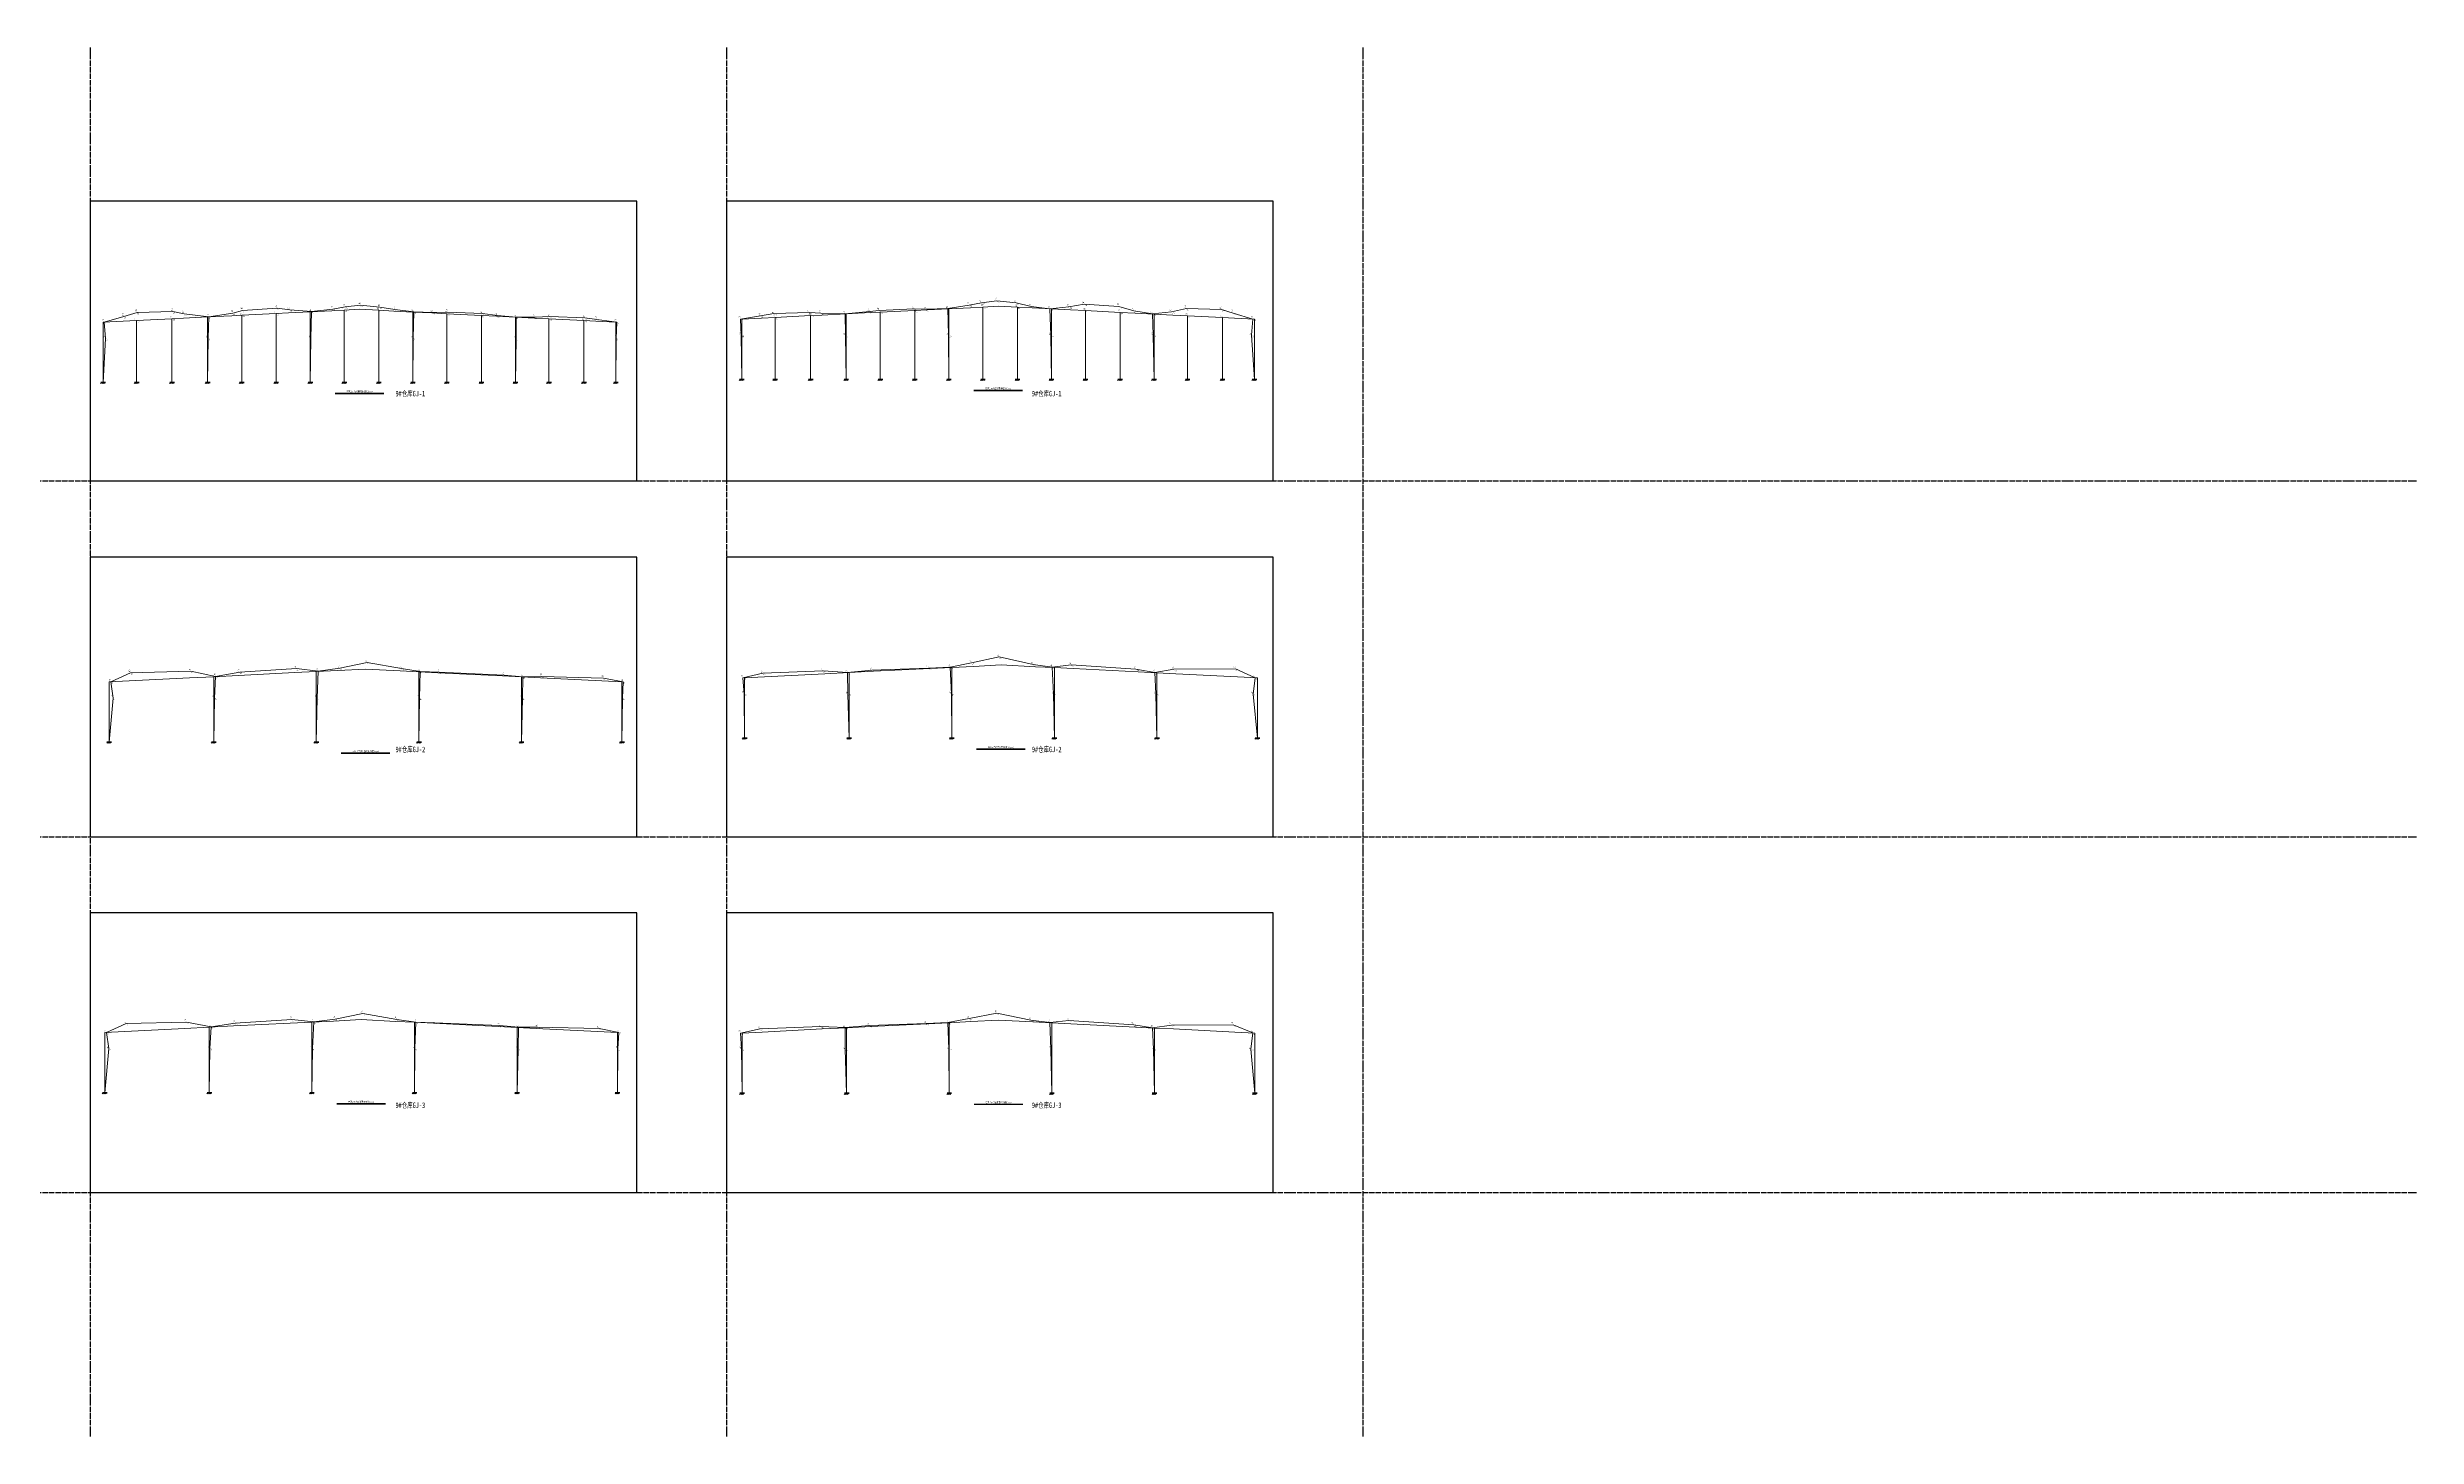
# Model space of a CAD drawing. Extents: x 447413 to 2975780, y -1432727 to 1301644.
# Drawn here: x 1486517 to 1925199, y 209091 to 466295 of the extents above; entities that cross this region are included whole.
import ezdxf
from ezdxf.enums import TextEntityAlignment as Align

# ---------------------------------------------------------------- set-up
doc = ezdxf.new("R2010")
doc.units = 0
doc.header["$LTSCALE"] = 1000
doc.header["$MEASUREMENT"] = 0
doc.linetypes.add('DOTE', pattern=[2.42, 2, -0.2, 0.02, -0.2])
for name, color, linetype, lineweight in [('1', 7, 'Continuous', 18), ('101', 7, 'Continuous', 18), ('2', 2, 'Continuous', 18)]:
    doc.layers.add(name, color=color, linetype=linetype, lineweight=lineweight)
doc.layers.add('DOTE', color=1, linetype='Continuous')
doc.layers.add('图纸编号', color=6, linetype='Continuous')
doc.styles.add('PkpmHz', font='Pkpmeng', dxfattribs={"width": 0.6, "bigfont": 'hztxt'})
doc.styles.add('宋体', font='', dxfattribs={"height": 35})
doc.styles.get('宋体').set_extended_font_data('SimSun')

# ---------------------------------------------------------------- blocks, each defined once
blk = doc.blocks.new('STSPK_2019-10-23-15_15_29')
at = {"layer": '1', "color": 3, "ltscale": 100}
for p, q in [((2446, 1287), (3496, 1358)), ((3496, 1358), (3899, 1314)), ((3899, 1314), (4298, 1365)), ((4298, 1365), (4807, 1469)), ((4807, 1469), (5441, 1359)), ((5441, 1359), (5790, 1307)), ((63, 1117), (425, 1281)), ((105, 816), (63, 1117)), ((425, 1281), (1543, 1309)), ((1543, 1309), (1999, 1219)), ((1978, 818), (1999, 1219)), ((1999, 1219), (2446, 1287)), ((3880, 818), (3899, 1314)), ((5774, 816), (5790, 1307)), ((5790, 1307), (6140, 1294)), ((6140, 1294), (7342, 1243)), ((7342, 1243), (7691, 1211)), ((7685, 816), (7691, 1211)), ((7691, 1211), (8042, 1216)), ((8042, 1216), (9183, 1187)), ((9183, 1187), (9550, 1116)), ((9532, 815), (9550, 1116)), ((30, 0), (105, 816)), ((1966, 0), (1978, 818)), ((3866, 0), (3880, 818)), ((5766, 0), (5774, 816)), ((7666, 0), (7685, 816)), ((9524, 0), (9532, 815))]:
    blk.add_line(p, q, dxfattribs=at)
at = {"layer": '1', "ltscale": 100}
for p, q in [((3866, 1308), (4266, 1328)), ((4266, 1328), (4778, 1354)), ((4778, 1354), (5416, 1322)), ((5416, 1322), (5766, 1304)), ((30, 1115), (400, 1135)), ((30, 815), (30, 1115)), ((400, 1135), (1516, 1191)), ((1516, 1191), (1966, 1213)), ((1966, 1213), (2416, 1236)), ((1966, 815), (1966, 1213)), ((2416, 1236), (3466, 1288)), ((3466, 1288), (3866, 1308)), ((3866, 815), (3866, 1308)), ((5766, 815), (5766, 1304)), ((5766, 1304), (6116, 1287)), ((6116, 1287), (7316, 1227)), ((7316, 1227), (7666, 1209)), ((7666, 815), (7666, 1209)), ((7666, 1209), (8016, 1192)), ((8016, 1192), (9154, 1135)), ((9154, 1135), (9524, 1115)), ((9524, 815), (9524, 1115)), ((30, 0), (30, 815)), ((1966, 0), (1966, 815)), ((3866, 0), (3866, 815)), ((5766, 0), (5766, 815)), ((7666, 0), (7666, 815)), ((9524, 0), (9524, 815)), ((5, 0), (-15, -20)), ((25, 0), (5, -20)), ((45, 0), (25, -20)), ((65, 0), (45, -20)), ((1941, 0), (1921, -20)), ((1961, 0), (1941, -20)), ((1981, 0), (1961, -20)), ((2001, 0), (1981, -20)), ((3841, 0), (3821, -20)), ((3861, 0), (3841, -20)), ((3881, 0), (3861, -20)), ((3901, 0), (3881, -20)), ((5741, 0), (5721, -20)), ((5761, 0), (5741, -20)), ((5781, 0), (5761, -20)), ((5801, 0), (5781, -20)), ((7641, 0), (7621, -20)), ((7661, 0), (7641, -20)), ((7681, 0), (7661, -20)), ((7701, 0), (7681, -20)), ((9499, 0), (9479, -20)), ((9519, 0), (9499, -20)), ((9539, 0), (9519, -20)), ((9559, 0), (9539, -20)), ((4327, -210), (5227, -210))]:
    blk.add_line(p, q, dxfattribs=at)
at = {"layer": '1', "lineweight": 35, "ltscale": 100}
for p, q in [((-10, 0), (75, 0)), ((1926, 0), (2011, 0)), ((3826, 0), (3911, 0)), ((5726, 0), (5811, 0)), ((7626, 0), (7711, 0)), ((9484, 0), (9569, 0))]:
    blk.add_line(p, q, dxfattribs=at)
at = {"layer": '101', "ltscale": 100}
blk.add_line((4327, -200), (5227, -200), dxfattribs=at)
at = {"layer": '101', "style": 'PkpmHz', "width": 0.85}
blk.add_text('左风２节点位移图(标准值)(mm)', height=30, dxfattribs=at).set_placement((4777, -170), align=Align.MIDDLE_CENTER)
at = {"layer": '2', "style": 'PkpmHz', "width": 0.57}
for s, p in [('-9.7', (421, 1285)), ('-7.8', (1538, 1313)), ('-3.4', (2442, 1291)), ('-4.7', (3492, 1363)), ('-0.4', (3895, 1318)), ('-2.4', (4294, 1369)), ('-7.6', (4802, 1473)), ('-2.5', (5437, 1363)), ('-0.2', (5786, 1311)), ('-0.5', (6136, 1298)), ('-0.1', (59, 1121)), ('-0.4', (1994, 1223)), ('-1.1', (7337, 1247)), ('-0.1', (7687, 1216)), ('-1.6', (8038, 1220)), ('-3.5', (9178, 1191)), (' 0.0', (9546, 1120)), ('-0.1', (100, 820)), ('-0.2', (1974, 822)), ('-0.2', (3876, 822)), ('-0.1', (5770, 820)), ('-0.1', (7681, 820)), (' 0.0', (9528, 820))]:
    blk.add_text(s, height=30, rotation=90, dxfattribs=at).set_placement(p)
for s, p in [('2.0', (3500, 1354)), ('2.1', (4302, 1360)), ('1.9', (4811, 1464)), ('1.7', (5446, 1355)), ('2.2', (67, 1112)), ('1.7', (429, 1277)), ('1.8', (1547, 1304)), ('2.2', (2003, 1215)), ('2.0', (2451, 1283)), ('2.2', (3904, 1310)), ('1.6', (5794, 1303)), ('1.6', (6144, 1290)), ('1.7', (7346, 1238)), ('1.7', (7695, 1207)), ('1.8', (8047, 1212)), ('1.9', (9187, 1182)), ('1.7', (9554, 1111)), ('5.0', (109, 812)), ('0.8', (1982, 814)), ('1.0', (3884, 813)), ('0.6', (5779, 812)), ('1.3', (7689, 812)), ('0.5', (9536, 811))]:
    blk.add_text(s, height=30, dxfattribs=at).set_placement(p, align=Align.TOP_LEFT)
blk = doc.blocks.new('STSPK_2019-10-23-15_15_37')
at = {"layer": '1', "color": 3, "ltscale": 100}
for p, q in [((3840, 1311), (4237, 1383)), ((4237, 1383), (4746, 1485)), ((4746, 1485), (5379, 1352)), ((5379, 1352), (5728, 1310)), ((5728, 1310), (6081, 1349)), ((6081, 1349), (7281, 1265)), ((1, 1116), (368, 1193)), ((21, 815), (1, 1116)), ((368, 1193), (1486, 1235)), ((1486, 1235), (1938, 1216)), ((1938, 1216), (2388, 1253)), ((1942, 816), (1938, 1216)), ((2388, 1253), (3439, 1291)), ((3439, 1291), (3840, 1311)), ((3859, 816), (3840, 1311)), ((5749, 818), (5728, 1310)), ((7281, 1265), (7629, 1215)), ((7629, 1215), (7982, 1262)), ((7647, 818), (7629, 1215)), ((7982, 1262), (9124, 1268)), ((9124, 1268), (9487, 1117)), ((9449, 816), (9487, 1117)), ((30, 0), (21, 815)), ((1966, 0), (1942, 816)), ((3866, 0), (3859, 816)), ((5766, 0), (5749, 818)), ((7666, 0), (7647, 818)), ((9524, 0), (9449, 816))]:
    blk.add_line(p, q, dxfattribs=at)
at = {"layer": '1', "ltscale": 100}
for p, q in [((3866, 1308), (4266, 1328)), ((4266, 1328), (4778, 1354)), ((4778, 1354), (5416, 1322)), ((5416, 1322), (5766, 1304)), ((30, 1115), (400, 1135)), ((30, 815), (30, 1115)), ((400, 1135), (1516, 1191)), ((1516, 1191), (1966, 1213)), ((1966, 1213), (2416, 1236)), ((1966, 815), (1966, 1213)), ((2416, 1236), (3466, 1288)), ((3466, 1288), (3866, 1308)), ((3866, 815), (3866, 1308)), ((5766, 815), (5766, 1304)), ((5766, 1304), (6116, 1287)), ((6116, 1287), (7316, 1227)), ((7316, 1227), (7666, 1209)), ((7666, 815), (7666, 1209)), ((7666, 1209), (8016, 1192)), ((8016, 1192), (9154, 1135)), ((9154, 1135), (9524, 1115)), ((9524, 815), (9524, 1115)), ((30, 0), (30, 815)), ((1966, 0), (1966, 815)), ((3866, 0), (3866, 815)), ((5766, 0), (5766, 815)), ((7666, 0), (7666, 815)), ((9524, 0), (9524, 815)), ((5, 0), (-15, -20)), ((25, 0), (5, -20)), ((45, 0), (25, -20)), ((65, 0), (45, -20)), ((1941, 0), (1921, -20)), ((1961, 0), (1941, -20)), ((1981, 0), (1961, -20)), ((2001, 0), (1981, -20)), ((3841, 0), (3821, -20)), ((3861, 0), (3841, -20)), ((3881, 0), (3861, -20)), ((3901, 0), (3881, -20)), ((5741, 0), (5721, -20)), ((5761, 0), (5741, -20)), ((5781, 0), (5761, -20)), ((5801, 0), (5781, -20)), ((7641, 0), (7621, -20)), ((7661, 0), (7641, -20)), ((7681, 0), (7661, -20)), ((7701, 0), (7681, -20)), ((9499, 0), (9479, -20)), ((9519, 0), (9499, -20)), ((9539, 0), (9519, -20)), ((9559, 0), (9539, -20)), ((4327, -210), (5227, -210))]:
    blk.add_line(p, q, dxfattribs=at)
at = {"layer": '1', "lineweight": 35, "ltscale": 100}
for p, q in [((-10, 0), (75, 0)), ((1926, 0), (2011, 0)), ((3826, 0), (3911, 0)), ((5726, 0), (5811, 0)), ((7626, 0), (7711, 0)), ((9484, 0), (9569, 0))]:
    blk.add_line(p, q, dxfattribs=at)
at = {"layer": '101', "ltscale": 100}
blk.add_line((4327, -200), (5227, -200), dxfattribs=at)
at = {"layer": '101', "style": 'PkpmHz', "width": 0.85}
blk.add_text('右风２节点位移图(标准值)(mm)', height=30, dxfattribs=at).set_placement((4777, -170), align=Align.MIDDLE_CENTER)
at = {"layer": '2', "style": 'PkpmHz', "width": 0.57}
for s, p in [('-0.2', (3435, 1295)), ('-0.2', (3835, 1315)), ('-3.6', (4233, 1387)), ('-8.8', (4741, 1490)), ('-2.0', (5375, 1356)), ('-0.4', (5724, 1314)), ('-4.1', (6077, 1353)), (' 0.0', (-3, 1120)), ('-3.8', (364, 1197)), ('-3.0', (1482, 1240)), ('-0.1', (1934, 1220)), ('-1.1', (2383, 1257)), ('-2.5', (7276, 1269)), ('-0.4', (7625, 1219)), ('-4.7', (7978, 1266)), ('-8.9', (9119, 1272)), ('-0.1', (9482, 1121)), (' 0.0', (17, 820)), ('-0.1', (1938, 820)), ('-0.1', (3855, 820)), ('-0.2', (5745, 822)), ('-0.2', (7642, 822)), ('-0.1', (9445, 820))]:
    blk.add_text(s, height=30, rotation=90, dxfattribs=at).set_placement(p)
for s, p in [('-1.9', (4241, 1378)), ('-2.1', (4750, 1481)), ('-2.4', (5383, 1348)), ('-2.3', (6085, 1344)), ('-1.9', (5, 1111)), ('-2.1', (373, 1188)), ('-2.0', (1490, 1231)), ('-1.8', (1942, 1211)), ('-1.9', (2392, 1248)), ('-1.8', (3443, 1287)), ('-1.8', (3844, 1307)), ('-2.5', (5732, 1306)), ('-2.4', (7285, 1261)), ('-2.5', (7633, 1210)), ('-2.2', (7987, 1257)), ('-2.0', (9128, 1264)), ('-2.5', (9491, 1112)), ('-0.6', (26, 811)), ('-1.6', (1947, 812)), ('-0.4', (3863, 812)), ('-1.1', (5753, 814)), ('-1.3', (7651, 814)), ('-5.0', (9454, 812))]:
    blk.add_text(s, height=30, dxfattribs=at).set_placement(p, align=Align.TOP_LEFT)
blk = doc.blocks.new('STSPK_2019-10-23-15_20_43')
at = {"layer": '1', "color": 3, "ltscale": 100}
for p, q in [((426, 1285), (1543, 1318)), ((1543, 1318), (1999, 1219)), ((2447, 1297), (3497, 1366)), ((3497, 1366), (3900, 1314)), ((3900, 1314), (4299, 1369)), ((4299, 1369), (4807, 1474)), ((4807, 1474), (5442, 1363)), ((5442, 1363), (5790, 1307)), ((64, 1117), (426, 1285)), ((104, 816), (64, 1117)), ((1979, 818), (1999, 1219)), ((1999, 1219), (2447, 1297)), ((3880, 818), (3900, 1314)), ((5774, 816), (5790, 1307)), ((5790, 1307), (6141, 1296)), ((6141, 1296), (7342, 1244)), ((7342, 1244), (7691, 1211)), ((7686, 816), (7691, 1211)), ((7691, 1211), (8043, 1219)), ((8043, 1219), (9183, 1188)), ((9183, 1188), (9550, 1116)), ((9532, 815), (9550, 1116)), ((30, 0), (104, 816)), ((1966, 0), (1979, 818)), ((3866, 0), (3880, 818)), ((5766, 0), (5774, 816)), ((7666, 0), (7686, 816)), ((9524, 0), (9532, 815))]:
    blk.add_line(p, q, dxfattribs=at)
at = {"layer": '1', "ltscale": 100}
for p, q in [((3866, 1308), (4266, 1328)), ((4266, 1328), (4778, 1354)), ((4778, 1354), (5416, 1322)), ((5416, 1322), (5766, 1304)), ((30, 1115), (400, 1135)), ((30, 815), (30, 1115)), ((400, 1135), (1516, 1191)), ((1516, 1191), (1966, 1213)), ((1966, 1213), (2416, 1236)), ((1966, 815), (1966, 1213)), ((2416, 1236), (3466, 1288)), ((3466, 1288), (3866, 1308)), ((3866, 815), (3866, 1308)), ((5766, 815), (5766, 1304)), ((5766, 1304), (6116, 1287)), ((6116, 1287), (7316, 1227)), ((7316, 1227), (7666, 1209)), ((7666, 815), (7666, 1209)), ((7666, 1209), (8016, 1192)), ((8016, 1192), (9154, 1135)), ((9154, 1135), (9524, 1115)), ((9524, 815), (9524, 1115)), ((30, 0), (30, 815)), ((1966, 0), (1966, 815)), ((3866, 0), (3866, 815)), ((5766, 0), (5766, 815)), ((7666, 0), (7666, 815)), ((9524, 0), (9524, 815)), ((5, 0), (-15, -20)), ((25, 0), (5, -20)), ((45, 0), (25, -20)), ((65, 0), (45, -20)), ((1941, 0), (1921, -20)), ((1961, 0), (1941, -20)), ((1981, 0), (1961, -20)), ((2001, 0), (1981, -20)), ((3841, 0), (3821, -20)), ((3861, 0), (3841, -20)), ((3881, 0), (3861, -20)), ((3901, 0), (3881, -20)), ((5741, 0), (5721, -20)), ((5761, 0), (5741, -20)), ((5781, 0), (5761, -20)), ((5801, 0), (5781, -20)), ((7641, 0), (7621, -20)), ((7661, 0), (7641, -20)), ((7681, 0), (7661, -20)), ((7701, 0), (7681, -20)), ((9499, 0), (9479, -20)), ((9519, 0), (9499, -20)), ((9539, 0), (9519, -20)), ((9559, 0), (9539, -20)), ((4327, -210), (5227, -210))]:
    blk.add_line(p, q, dxfattribs=at)
at = {"layer": '1', "lineweight": 35, "ltscale": 100}
for p, q in [((-10, 0), (75, 0)), ((1926, 0), (2011, 0)), ((3826, 0), (3911, 0)), ((5726, 0), (5811, 0)), ((7626, 0), (7711, 0)), ((9484, 0), (9569, 0))]:
    blk.add_line(p, q, dxfattribs=at)
at = {"layer": '101', "ltscale": 100}
blk.add_line((4327, -200), (5227, -200), dxfattribs=at)
at = {"layer": '101', "style": 'PkpmHz', "width": 0.85}
blk.add_text('左风２节点位移图(标准值)(mm)', height=30, dxfattribs=at).set_placement((4777, -170), align=Align.MIDDLE_CENTER)
at = {"layer": '2', "style": 'PkpmHz', "width": 0.57}
for s, p in [('-10.7', (421, 1289)), ('-9.1', (1539, 1322)), ('-4.4', (2442, 1301)), ('-5.6', (3492, 1370)), ('-0.4', (3896, 1318)), ('-2.9', (4294, 1373)), ('-8.6', (4803, 1478)), ('-2.9', (5437, 1367)), ('-0.2', (5786, 1311)), ('-0.7', (6136, 1300)), ('-0.1', (59, 1121)), ('-0.4', (1995, 1223)), ('-1.2', (7338, 1248)), ('-0.1', (7687, 1216)), ('-2.0', (8038, 1223)), ('-3.8', (9178, 1192)), (' 0.0', (9546, 1120)), ('-0.1', (100, 820)), ('-0.2', (1974, 822)), ('-0.2', (3876, 822)), ('-0.1', (5770, 820)), ('-0.1', (7681, 820)), (' 0.0', (9528, 820))]:
    blk.add_text(s, height=30, rotation=90, dxfattribs=at).set_placement(p)
for s, p in [('2.2', (3501, 1362)), ('2.3', (4303, 1365)), ('2.1', (4811, 1470)), ('1.8', (5446, 1358)), ('2.4', (68, 1112)), ('1.8', (430, 1281)), ('2.0', (1547, 1313)), ('2.4', (2004, 1214)), ('2.2', (2451, 1293)), ('2.5', (3904, 1309)), ('1.7', (5794, 1303)), ('1.8', (6145, 1292)), ('1.9', (7346, 1240)), ('1.8', (7695, 1207)), ('1.9', (8047, 1215)), ('2.1', (9187, 1184)), ('1.9', (9554, 1111)), ('5.3', (109, 812)), ('0.9', (1983, 814)), ('1.0', (3884, 813)), ('0.6', (5778, 812)), ('1.4', (7690, 812)), ('0.6', (9536, 811))]:
    blk.add_text(s, height=30, dxfattribs=at).set_placement(p, align=Align.TOP_LEFT)
blk = doc.blocks.new('STSPK_2019-10-23-15_20_51')
at = {"layer": '1', "color": 3, "ltscale": 100}
for p, q in [((3837, 1311), (4234, 1391)), ((4234, 1391), (4742, 1502)), ((4742, 1502), (5375, 1360)), ((5375, 1360), (5724, 1310)), ((5724, 1310), (6077, 1359)), ((6077, 1359), (7277, 1275)), ((-2, 1116), (365, 1199)), ((20, 815), (-2, 1116)), ((365, 1199), (1483, 1244)), ((1483, 1244), (1935, 1216)), ((1935, 1216), (2385, 1256)), ((1940, 816), (1935, 1216)), ((2385, 1256), (3436, 1294)), ((3436, 1294), (3837, 1311)), ((3859, 816), (3837, 1311)), ((5747, 818), (5724, 1310)), ((7277, 1275), (7625, 1215)), ((7625, 1215), (7979, 1273)), ((7644, 818), (7625, 1215)), ((7979, 1273), (9120, 1281)), ((9120, 1281), (9482, 1117)), ((9444, 816), (9482, 1117)), ((30, 0), (20, 815)), ((1966, 0), (1940, 816)), ((3866, 0), (3859, 816)), ((5766, 0), (5747, 818)), ((7666, 0), (7644, 818)), ((9524, 0), (9444, 816))]:
    blk.add_line(p, q, dxfattribs=at)
at = {"layer": '1', "ltscale": 100}
for p, q in [((3866, 1308), (4266, 1328)), ((4266, 1328), (4778, 1354)), ((4778, 1354), (5416, 1322)), ((5416, 1322), (5766, 1304)), ((30, 1115), (400, 1135)), ((30, 815), (30, 1115)), ((400, 1135), (1516, 1191)), ((1516, 1191), (1966, 1213)), ((1966, 1213), (2416, 1236)), ((1966, 815), (1966, 1213)), ((2416, 1236), (3466, 1288)), ((3466, 1288), (3866, 1308)), ((3866, 815), (3866, 1308)), ((5766, 815), (5766, 1304)), ((5766, 1304), (6116, 1287)), ((6116, 1287), (7316, 1227)), ((7316, 1227), (7666, 1209)), ((7666, 815), (7666, 1209)), ((7666, 1209), (8016, 1192)), ((8016, 1192), (9154, 1135)), ((9154, 1135), (9524, 1115)), ((9524, 815), (9524, 1115)), ((30, 0), (30, 815)), ((1966, 0), (1966, 815)), ((3866, 0), (3866, 815)), ((5766, 0), (5766, 815)), ((7666, 0), (7666, 815)), ((9524, 0), (9524, 815)), ((5, 0), (-15, -20)), ((25, 0), (5, -20)), ((45, 0), (25, -20)), ((65, 0), (45, -20)), ((1941, 0), (1921, -20)), ((1961, 0), (1941, -20)), ((1981, 0), (1961, -20)), ((2001, 0), (1981, -20)), ((3841, 0), (3821, -20)), ((3861, 0), (3841, -20)), ((3881, 0), (3861, -20)), ((3901, 0), (3881, -20)), ((5741, 0), (5721, -20)), ((5761, 0), (5741, -20)), ((5781, 0), (5761, -20)), ((5801, 0), (5781, -20)), ((7641, 0), (7621, -20)), ((7661, 0), (7641, -20)), ((7681, 0), (7661, -20)), ((7701, 0), (7681, -20)), ((9499, 0), (9479, -20)), ((9519, 0), (9499, -20)), ((9539, 0), (9519, -20)), ((9559, 0), (9539, -20)), ((4327, -210), (5227, -210))]:
    blk.add_line(p, q, dxfattribs=at)
at = {"layer": '1', "lineweight": 35, "ltscale": 100}
for p, q in [((-10, 0), (75, 0)), ((1926, 0), (2011, 0)), ((3826, 0), (3911, 0)), ((5726, 0), (5811, 0)), ((7626, 0), (7711, 0)), ((9484, 0), (9569, 0))]:
    blk.add_line(p, q, dxfattribs=at)
at = {"layer": '101', "ltscale": 100}
blk.add_line((4327, -200), (5227, -200), dxfattribs=at)
at = {"layer": '101', "style": 'PkpmHz', "width": 0.85}
blk.add_text('右风２节点位移图(标准值)(mm)', height=30, dxfattribs=at).set_placement((4777, -170), align=Align.MIDDLE_CENTER)
at = {"layer": '2', "style": 'PkpmHz', "width": 0.57}
for s, p in [('-0.4', (3432, 1298)), ('-0.2', (3832, 1315)), ('-4.2', (4229, 1395)), ('-9.8', (4738, 1506)), ('-2.5', (5371, 1364)), ('-0.4', (5719, 1314)), ('-4.8', (6073, 1363)), ('-3.2', (7272, 1279)), ('-5.4', (7974, 1277)), ('-9.7', (9116, 1285)), ('-0.1', (-6, 1120)), ('-4.3', (361, 1203)), ('-3.5', (1478, 1248)), ('-0.1', (1931, 1220)), ('-1.4', (2380, 1260)), ('-0.4', (7620, 1219)), ('-0.1', (9478, 1121)), (' 0.0', (16, 820)), ('-0.1', (1935, 820)), ('-0.1', (3854, 820)), ('-0.2', (5743, 822)), ('-0.2', (7639, 822)), ('-0.1', (9440, 820))]:
    blk.add_text(s, height=30, rotation=90, dxfattribs=at).set_placement(p)
for s, p in [('-2.1', (4238, 1387)), ('-2.4', (4746, 1497)), ('-2.7', (5379, 1355)), ('-2.6', (6081, 1355)), ('-2.1', (2, 1111)), ('-2.3', (369, 1195)), ('-2.2', (1487, 1239)), ('-2.0', (1939, 1211)), ('-2.1', (2389, 1252)), ('-2.0', (3440, 1290)), ('-2.0', (3841, 1307)), ('-2.8', (5728, 1306)), ('-2.6', (7281, 1271)), ('-2.8', (7629, 1211)), ('-2.5', (7983, 1268)), ('-2.3', (9124, 1276)), ('-2.8', (9486, 1112)), ('-0.6', (25, 811)), ('-1.8', (1944, 812)), ('-0.5', (3863, 812)), ('-1.3', (5751, 814)), ('-1.5', (7648, 814)), ('-5.3', (9448, 812))]:
    blk.add_text(s, height=30, dxfattribs=at).set_placement(p, align=Align.TOP_LEFT)
blk = doc.blocks.new('STSPK_2019-10-23-15_26_12')
at = {"layer": '1', "color": 3, "ltscale": 100}
for p, q in [((2435, 1285), (2613, 1329)), ((2613, 1329), (3252, 1375)), ((3252, 1375), (3485, 1344)), ((3485, 1344), (3887, 1311)), ((3887, 1311), (4286, 1357)), ((4286, 1357), (4515, 1399)), ((4496, 0), (4496, 1340)), ((4515, 1399), (4796, 1432)), ((4796, 1432), (5153, 1396)), ((5136, 0), (5136, 1336)), ((5153, 1396), (5432, 1350)), ((5432, 1350), (5781, 1306)), ((51, 1116), (416, 1223)), ((75, 816), (51, 1116)), ((416, 1223), (663, 1298)), ((650, 0), (650, 1148)), ((663, 1298), (1320, 1315)), ((1306, 0), (1306, 1180)), ((1320, 1315), (1533, 1272)), ((1533, 1272), (1987, 1216)), ((1976, 817), (1987, 1216)), ((1987, 1216), (2435, 1285)), ((2596, 0), (2596, 1245)), ((3236, 0), (3236, 1277)), ((3874, 816), (3887, 1311)), ((5771, 816), (5781, 1306)), ((5781, 1306), (6131, 1296)), ((6131, 1296), (6412, 1301)), ((6396, 0), (6396, 1273)), ((6412, 1301), (7053, 1274)), ((7036, 0), (7036, 1241)), ((7053, 1274), (7332, 1241)), ((7332, 1241), (7681, 1210)), ((7677, 816), (7681, 1210)), ((7681, 1210), (8032, 1209)), ((8032, 1209), (8303, 1220)), ((8286, 0), (8286, 1178)), ((8303, 1220), (8952, 1195)), ((8934, 0), (8934, 1146)), ((8952, 1195), (9171, 1166)), ((9171, 1166), (9540, 1115)), ((9529, 815), (9540, 1115)), ((30, 0), (75, 816)), ((1966, 0), (1976, 817)), ((3866, 0), (3874, 816)), ((5766, 0), (5771, 816)), ((7666, 0), (7677, 816)), ((9524, 0), (9529, 815))]:
    blk.add_line(p, q, dxfattribs=at)
at = {"layer": '1', "ltscale": 100}
for p, q in [((3866, 1308), (4266, 1328)), ((4266, 1328), (4496, 1340)), ((4496, 1340), (4778, 1354)), ((4496, 0), (4496, 1340)), ((4778, 1354), (5136, 1336)), ((5136, 0), (5136, 1336)), ((5136, 1336), (5416, 1322)), ((5416, 1322), (5766, 1304)), ((30, 1115), (400, 1135)), ((30, 815), (30, 1115)), ((400, 1135), (650, 1148)), ((650, 1148), (1306, 1180)), ((650, 0), (650, 1148)), ((1306, 1180), (1516, 1191)), ((1306, 0), (1306, 1180)), ((1516, 1191), (1966, 1213)), ((1966, 1213), (2416, 1236)), ((1966, 815), (1966, 1213)), ((2416, 1236), (2596, 1245)), ((2596, 1245), (3236, 1277)), ((2596, 0), (2596, 1245)), ((3236, 1277), (3466, 1288)), ((3236, 0), (3236, 1277)), ((3466, 1288), (3866, 1308)), ((3866, 815), (3866, 1308)), ((5766, 815), (5766, 1304)), ((5766, 1304), (6116, 1287)), ((6116, 1287), (6396, 1273)), ((6396, 0), (6396, 1273)), ((6396, 1273), (7036, 1241)), ((7036, 0), (7036, 1241)), ((7036, 1241), (7316, 1227)), ((7316, 1227), (7666, 1209)), ((7666, 815), (7666, 1209)), ((7666, 1209), (8016, 1192)), ((8016, 1192), (8286, 1178)), ((8286, 0), (8286, 1178)), ((8286, 1178), (8934, 1146)), ((8934, 0), (8934, 1146)), ((8934, 1146), (9154, 1135)), ((9154, 1135), (9524, 1115)), ((9524, 815), (9524, 1115)), ((30, 0), (30, 815)), ((1966, 0), (1966, 815)), ((3866, 0), (3866, 815)), ((5766, 0), (5766, 815)), ((7666, 0), (7666, 815)), ((9524, 0), (9524, 815)), ((5, 0), (-15, -20)), ((25, 0), (5, -20)), ((45, 0), (25, -20)), ((65, 0), (45, -20)), ((625, 0), (605, -20)), ((645, 0), (625, -20)), ((665, 0), (645, -20)), ((685, 0), (665, -20)), ((1281, 0), (1261, -20)), ((1301, 0), (1281, -20)), ((1321, 0), (1301, -20)), ((1341, 0), (1321, -20)), ((1941, 0), (1921, -20)), ((1961, 0), (1941, -20)), ((1981, 0), (1961, -20)), ((2001, 0), (1981, -20)), ((2571, 0), (2551, -20)), ((2591, 0), (2571, -20)), ((2611, 0), (2591, -20)), ((2631, 0), (2611, -20)), ((3211, 0), (3191, -20)), ((3231, 0), (3211, -20)), ((3251, 0), (3231, -20)), ((3271, 0), (3251, -20)), ((3841, 0), (3821, -20)), ((3861, 0), (3841, -20)), ((3881, 0), (3861, -20)), ((3901, 0), (3881, -20)), ((4471, 0), (4451, -20)), ((4491, 0), (4471, -20)), ((4511, 0), (4491, -20)), ((4531, 0), (4511, -20)), ((5111, 0), (5091, -20)), ((5131, 0), (5111, -20)), ((5151, 0), (5131, -20)), ((5171, 0), (5151, -20)), ((5741, 0), (5721, -20)), ((5761, 0), (5741, -20)), ((5781, 0), (5761, -20)), ((5801, 0), (5781, -20)), ((6371, 0), (6351, -20)), ((6391, 0), (6371, -20)), ((6411, 0), (6391, -20)), ((6431, 0), (6411, -20)), ((7011, 0), (6991, -20)), ((7031, 0), (7011, -20)), ((7051, 0), (7031, -20)), ((7071, 0), (7051, -20)), ((7641, 0), (7621, -20)), ((7661, 0), (7641, -20)), ((7681, 0), (7661, -20)), ((7701, 0), (7681, -20)), ((8261, 0), (8241, -20)), ((8281, 0), (8261, -20)), ((8301, 0), (8281, -20)), ((8321, 0), (8301, -20)), ((8909, 0), (8889, -20)), ((8929, 0), (8909, -20)), ((8949, 0), (8929, -20)), ((8969, 0), (8949, -20)), ((9499, 0), (9479, -20)), ((9519, 0), (9499, -20)), ((9539, 0), (9519, -20)), ((9559, 0), (9539, -20)), ((4327, -210), (5227, -210))]:
    blk.add_line(p, q, dxfattribs=at)
at = {"layer": '1', "lineweight": 35, "ltscale": 100}
for p, q in [((-10, 0), (75, 0)), ((610, 0), (695, 0)), ((1266, 0), (1351, 0)), ((1926, 0), (2011, 0)), ((2556, 0), (2641, 0)), ((3196, 0), (3281, 0)), ((3826, 0), (3911, 0)), ((4456, 0), (4541, 0)), ((5096, 0), (5181, 0)), ((5726, 0), (5811, 0)), ((6356, 0), (6441, 0)), ((6996, 0), (7081, 0)), ((7626, 0), (7711, 0)), ((8246, 0), (8331, 0)), ((8894, 0), (8979, 0)), ((9484, 0), (9569, 0))]:
    blk.add_line(p, q, dxfattribs=at)
at = {"layer": '101', "ltscale": 100}
blk.add_line((4327, -200), (5227, -200), dxfattribs=at)
at = {"layer": '101', "style": 'PkpmHz', "width": 0.85}
blk.add_text('左风２节点位移图(标准值)(mm)', height=30, dxfattribs=at).set_placement((4777, -170), align=Align.MIDDLE_CENTER)
at = {"layer": '2', "style": 'PkpmHz', "width": 0.57}
for s, p in [('-20.6', (659, 1302)), ('-18.5', (1316, 1319)), ('-11.2', (1529, 1276)), ('-6.8', (2430, 1289)), ('-11.6', (2609, 1333)), (' 0.0', (3232, 1281)), ('-13.4', (3248, 1379)), ('-7.7', (3480, 1348)), ('-0.4', (3883, 1315)), ('-4.0', (4282, 1361)), (' 0.0', (4492, 1344)), ('-8.1', (4510, 1403)), ('-10.7', (4792, 1436)), (' 0.0', (5132, 1340)), ('-8.2', (5149, 1400)), ('-3.8', (5427, 1354)), ('-0.2', (5776, 1310)), ('-1.2', (6127, 1300)), ('-3.9', (6408, 1306)), ('-4.5', (7048, 1278)), ('-0.1', (47, 1120)), ('-12.1', (412, 1227)), (' 0.0', (646, 1152)), (' 0.0', (1302, 1184)), ('-0.4', (1982, 1220)), (' 0.0', (2592, 1249)), (' 0.0', (6392, 1277)), (' 0.0', (7032, 1245)), ('-1.9', (7327, 1245)), ('-0.1', (7677, 1215)), ('-2.4', (8028, 1213)), (' 0.0', (8282, 1183)), ('-5.7', (8299, 1224)), (' 0.0', (8930, 1150)), ('-6.8', (8948, 1199)), ('-4.3', (9167, 1170)), ('-0.1', (9535, 1120)), ('-0.1', (71, 820)), ('-0.2', (1971, 821)), ('-0.2', (3870, 821)), ('-0.1', (5767, 820)), ('-0.1', (7673, 820)), (' 0.0', (9525, 819))]:
    blk.add_text(s, height=30, rotation=90, dxfattribs=at).set_placement(p)
for s, p in [('2.3', (2617, 1325)), ('2.3', (3257, 1370)), ('2.6', (3489, 1340)), ('2.8', (4290, 1353)), (' 0.0', (4500, 1336)), ('2.6', (4519, 1395)), ('2.5', (4800, 1427)), (' 0.0', (5140, 1332)), ('2.4', (5157, 1391)), ('2.2', (5436, 1345)), ('2.9', (55, 1112)), ('2.3', (421, 1219)), (' 0.0', (654, 1143)), ('1.8', (667, 1293)), (' 0.0', (1310, 1176)), ('2.0', (1324, 1311)), ('2.3', (1537, 1268)), ('2.9', (1991, 1212)), ('2.6', (2439, 1281)), (' 0.0', (2600, 1241)), (' 0.0', (3240, 1273)), ('2.9', (3891, 1307)), ('2.0', (5785, 1301)), ('2.1', (6135, 1291)), (' 0.0', (6400, 1269)), ('2.2', (6416, 1297)), (' 0.0', (7040, 1237)), ('2.3', (7057, 1270)), ('2.2', (7336, 1237)), ('2.1', (7685, 1206)), ('2.2', (8036, 1205)), (' 0.0', (8290, 1174)), ('2.4', (8308, 1216)), (' 0.0', (8938, 1142)), ('2.5', (8956, 1191)), ('2.4', (9175, 1162)), ('2.2', (9544, 1111)), ('6.2', (79, 811)), ('1.3', (1980, 812)), ('1.1', (3878, 812)), ('0.7', (5775, 811)), ('1.5', (7681, 811)), ('0.7', (9533, 811))]:
    blk.add_text(s, height=30, dxfattribs=at).set_placement(p, align=Align.TOP_LEFT)
blk = doc.blocks.new('STSPK_2019-10-23-15_26_19')
at = {"layer": '1', "color": 3, "ltscale": 100}
for p, q in [((3847, 1310), (4245, 1374)), ((4245, 1374), (4473, 1420)), ((4473, 1420), (4754, 1457)), ((4496, 0), (4496, 1340)), ((4754, 1457), (5111, 1415)), ((5111, 1415), (5389, 1352)), ((5136, 0), (5136, 1336)), ((5389, 1352), (5737, 1308)), ((5737, 1308), (6090, 1343)), ((6090, 1343), (6373, 1393)), ((6373, 1393), (7013, 1349)), ((7013, 1349), (7290, 1269)), ((9, 1116), (377, 1176)), ((23, 815), (9, 1116)), ((377, 1176), (626, 1217)), ((626, 1217), (1283, 1241)), ((650, 0), (650, 1148)), ((1283, 1241), (1494, 1227)), ((1306, 0), (1306, 1180)), ((1494, 1227), (1946, 1215)), ((1946, 1215), (2395, 1256)), ((1950, 816), (1946, 1215)), ((2395, 1256), (2574, 1278)), ((2574, 1278), (3215, 1304)), ((2596, 0), (2596, 1245)), ((3215, 1304), (3446, 1298)), ((3236, 0), (3236, 1277)), ((3446, 1298), (3847, 1310)), ((3861, 816), (3847, 1310)), ((5754, 817), (5737, 1308)), ((6396, 0), (6396, 1273)), ((7036, 0), (7036, 1241)), ((7290, 1269), (7638, 1213)), ((7638, 1213), (7991, 1250)), ((7650, 817), (7638, 1213)), ((7991, 1250), (8264, 1310)), ((8264, 1310), (8913, 1296)), ((8286, 0), (8286, 1178)), ((8913, 1296), (9131, 1229)), ((8934, 0), (8934, 1146)), ((9131, 1229), (9496, 1116)), ((9471, 816), (9496, 1116)), ((30, 0), (23, 815)), ((1966, 0), (1950, 816)), ((3866, 0), (3861, 816)), ((5766, 0), (5754, 817)), ((7666, 0), (7650, 817)), ((9524, 0), (9471, 816))]:
    blk.add_line(p, q, dxfattribs=at)
at = {"layer": '1', "ltscale": 100}
for p, q in [((3866, 1308), (4266, 1328)), ((4266, 1328), (4496, 1340)), ((4496, 1340), (4778, 1354)), ((4496, 0), (4496, 1340)), ((4778, 1354), (5136, 1336)), ((5136, 0), (5136, 1336)), ((5136, 1336), (5416, 1322)), ((5416, 1322), (5766, 1304)), ((30, 1115), (400, 1135)), ((30, 815), (30, 1115)), ((400, 1135), (650, 1148)), ((650, 1148), (1306, 1180)), ((650, 0), (650, 1148)), ((1306, 1180), (1516, 1191)), ((1306, 0), (1306, 1180)), ((1516, 1191), (1966, 1213)), ((1966, 1213), (2416, 1236)), ((1966, 815), (1966, 1213)), ((2416, 1236), (2596, 1245)), ((2596, 1245), (3236, 1277)), ((2596, 0), (2596, 1245)), ((3236, 1277), (3466, 1288)), ((3236, 0), (3236, 1277)), ((3466, 1288), (3866, 1308)), ((3866, 815), (3866, 1308)), ((5766, 815), (5766, 1304)), ((5766, 1304), (6116, 1287)), ((6116, 1287), (6396, 1273)), ((6396, 0), (6396, 1273)), ((6396, 1273), (7036, 1241)), ((7036, 0), (7036, 1241)), ((7036, 1241), (7316, 1227)), ((7316, 1227), (7666, 1209)), ((7666, 815), (7666, 1209)), ((7666, 1209), (8016, 1192)), ((8016, 1192), (8286, 1178)), ((8286, 0), (8286, 1178)), ((8286, 1178), (8934, 1146)), ((8934, 0), (8934, 1146)), ((8934, 1146), (9154, 1135)), ((9154, 1135), (9524, 1115)), ((9524, 815), (9524, 1115)), ((30, 0), (30, 815)), ((1966, 0), (1966, 815)), ((3866, 0), (3866, 815)), ((5766, 0), (5766, 815)), ((7666, 0), (7666, 815)), ((9524, 0), (9524, 815)), ((5, 0), (-15, -20)), ((25, 0), (5, -20)), ((45, 0), (25, -20)), ((65, 0), (45, -20)), ((625, 0), (605, -20)), ((645, 0), (625, -20)), ((665, 0), (645, -20)), ((685, 0), (665, -20)), ((1281, 0), (1261, -20)), ((1301, 0), (1281, -20)), ((1321, 0), (1301, -20)), ((1341, 0), (1321, -20)), ((1941, 0), (1921, -20)), ((1961, 0), (1941, -20)), ((1981, 0), (1961, -20)), ((2001, 0), (1981, -20)), ((2571, 0), (2551, -20)), ((2591, 0), (2571, -20)), ((2611, 0), (2591, -20)), ((2631, 0), (2611, -20)), ((3211, 0), (3191, -20)), ((3231, 0), (3211, -20)), ((3251, 0), (3231, -20)), ((3271, 0), (3251, -20)), ((3841, 0), (3821, -20)), ((3861, 0), (3841, -20)), ((3881, 0), (3861, -20)), ((3901, 0), (3881, -20)), ((4471, 0), (4451, -20)), ((4491, 0), (4471, -20)), ((4511, 0), (4491, -20)), ((4531, 0), (4511, -20)), ((5111, 0), (5091, -20)), ((5131, 0), (5111, -20)), ((5151, 0), (5131, -20)), ((5171, 0), (5151, -20)), ((5741, 0), (5721, -20)), ((5761, 0), (5741, -20)), ((5781, 0), (5761, -20)), ((5801, 0), (5781, -20)), ((6371, 0), (6351, -20)), ((6391, 0), (6371, -20)), ((6411, 0), (6391, -20)), ((6431, 0), (6411, -20)), ((7011, 0), (6991, -20)), ((7031, 0), (7011, -20)), ((7051, 0), (7031, -20)), ((7071, 0), (7051, -20)), ((7641, 0), (7621, -20)), ((7661, 0), (7641, -20)), ((7681, 0), (7661, -20)), ((7701, 0), (7681, -20)), ((8261, 0), (8241, -20)), ((8281, 0), (8261, -20)), ((8301, 0), (8281, -20)), ((8321, 0), (8301, -20)), ((8909, 0), (8889, -20)), ((8929, 0), (8909, -20)), ((8949, 0), (8929, -20)), ((8969, 0), (8949, -20)), ((9499, 0), (9479, -20)), ((9519, 0), (9499, -20)), ((9539, 0), (9519, -20)), ((9559, 0), (9539, -20)), ((4327, -210), (5227, -210))]:
    blk.add_line(p, q, dxfattribs=at)
at = {"layer": '1', "lineweight": 35, "ltscale": 100}
for p, q in [((-10, 0), (75, 0)), ((610, 0), (695, 0)), ((1266, 0), (1351, 0)), ((1926, 0), (2011, 0)), ((2556, 0), (2641, 0)), ((3196, 0), (3281, 0)), ((3826, 0), (3911, 0)), ((4456, 0), (4541, 0)), ((5096, 0), (5181, 0)), ((5726, 0), (5811, 0)), ((6356, 0), (6441, 0)), ((6996, 0), (7081, 0)), ((7626, 0), (7711, 0)), ((8246, 0), (8331, 0)), ((8894, 0), (8979, 0)), ((9484, 0), (9569, 0))]:
    blk.add_line(p, q, dxfattribs=at)
at = {"layer": '101', "ltscale": 100}
blk.add_line((4327, -200), (5227, -200), dxfattribs=at)
at = {"layer": '101', "style": 'PkpmHz', "width": 0.85}
blk.add_text('右风２节点位移图(标准值)(mm)', height=30, dxfattribs=at).set_placement((4777, -170), align=Align.MIDDLE_CENTER)
at = {"layer": '2', "style": 'PkpmHz', "width": 0.57}
for s, p in [('-3.8', (2570, 1282)), ('-3.1', (3211, 1308)), (' 0.0', (3232, 1281)), ('-1.1', (3442, 1302)), ('-0.2', (3842, 1314)), ('-5.3', (4240, 1378)), ('-9.3', (4469, 1424)), (' 0.0', (4492, 1344)), ('-12.0', (4750, 1461)), ('-9.2', (5106, 1419)), (' 0.0', (5132, 1340)), ('-3.5', (5384, 1356)), ('-0.4', (5733, 1312)), ('-6.5', (6086, 1347)), ('-14.0', (6369, 1397)), ('-12.6', (7009, 1353)), ('-15.3', (8260, 1314)), ('-17.5', (8909, 1300)), ('-0.1', (5, 1120)), ('-4.8', (373, 1180)), ('-8.1', (621, 1221)), (' 0.0', (646, 1152)), ('-7.1', (1278, 1245)), (' 0.0', (1302, 1184)), ('-4.2', (1489, 1231)), ('-0.1', (1941, 1219)), ('-2.4', (2391, 1260)), (' 0.0', (2592, 1249)), (' 0.0', (6392, 1277)), (' 0.0', (7032, 1245)), ('-4.9', (7285, 1273)), ('-0.4', (7634, 1217)), ('-6.7', (7986, 1254)), (' 0.0', (8282, 1183)), (' 0.0', (8930, 1150)), ('-10.9', (9126, 1233)), ('-0.1', (9491, 1120)), (' 0.0', (19, 819)), ('-0.1', (1946, 820)), ('-0.1', (3856, 820)), ('-0.2', (5749, 821)), ('-0.2', (7645, 821)), ('-0.1', (9467, 820))]:
    blk.add_text(s, height=30, rotation=90, dxfattribs=at).set_placement(p)
for s, p in [('-2.5', (4249, 1369)), ('-2.7', (4477, 1415)), (' 0.0', (4500, 1336)), ('-2.8', (4758, 1453)), ('-2.9', (5115, 1410)), (' 0.0', (5140, 1332)), ('-3.2', (5393, 1347)), ('-3.0', (6094, 1338)), ('-2.6', (6378, 1389)), ('-2.7', (7017, 1345)), ('-2.4', (13, 1111)), ('-2.7', (381, 1172)), ('-2.8', (630, 1213)), (' 0.0', (654, 1143)), ('-2.7', (1287, 1237)), (' 0.0', (1310, 1176)), ('-2.6', (1498, 1222)), ('-2.4', (1950, 1210)), ('-2.4', (2399, 1252)), ('-2.5', (2579, 1273)), (' 0.0', (2600, 1241)), ('-2.4', (3219, 1299)), (' 0.0', (3240, 1273)), ('-2.3', (3450, 1293)), ('-2.3', (3851, 1306)), ('-3.3', (5742, 1303)), (' 0.0', (6400, 1269)), (' 0.0', (7040, 1237)), ('-3.1', (7294, 1264)), ('-3.3', (7642, 1208)), ('-2.9', (7995, 1245)), ('-2.5', (8269, 1305)), (' 0.0', (8290, 1174)), ('-2.4', (8918, 1292)), (' 0.0', (8938, 1142)), ('-2.7', (9135, 1224)), ('-3.3', (9500, 1112)), ('-0.8', (27, 811)), ('-1.9', (1954, 811)), ('-0.6', (3865, 811)), ('-1.4', (5758, 812)), ('-1.9', (7654, 812)), ('-6.2', (9475, 811))]:
    blk.add_text(s, height=30, dxfattribs=at).set_placement(p, align=Align.TOP_LEFT)

msp = doc.modelspace()

# ---------------------------------------------------------------- linework, layer by layer
for points in [[(1494442.1, 386027.3), (1595672.7, 386027.3), (1595672.7, 437818.6), (1494442.1, 437818.6)], [(1612261.8, 386027.3), (1713492.4, 386027.3), (1713492.4, 437818.6), (1612261.8, 437818.6)], [(1494442.1, 320150.8), (1595672.7, 320150.8), (1595672.7, 371942.1), (1494442.1, 371942.1)], [(1612261.8, 320150.8), (1713492.4, 320150.8), (1713492.4, 371942.1), (1612261.8, 371942.1)], [(1494442.1, 254274.3), (1595672.7, 254274.3), (1595672.7, 306065.6), (1494442.1, 306065.6)], [(1612261.8, 254274.3), (1713492.4, 254274.3), (1713492.4, 306065.6), (1612261.8, 306065.6)]]:
    msp.add_lwpolyline(points, close=True)
at = {"layer": 'DOTE', "color": 8, "linetype": 'DOTE', "ltscale": 0.5}
for p, q in [((1494442.1, 466295), (1494442.1, 209090.5)), ((1612261.8, 466295), (1612261.8, 209090.5)), ((1730081.6, 466295), (1730081.6, 209090.5)), ((447413.1, 386027.3), (1925198.8, 386027.3)), ((447413.1, 320150.8), (1925198.8, 320150.8)), ((447413.1, 254274.3), (1925198.8, 254274.3))]:
    msp.add_line(p, q, dxfattribs=at)

# ---------------------------------------------------------------- block references
at = {"xscale": 10, "yscale": 10, "zscale": 10}
for name, p in [('STSPK_2019-10-23-15_26_12', (1496530.4, 404261.5)), ('STSPK_2019-10-23-15_26_19', (1614769.4, 404826.3)), ('STSPK_2019-10-23-15_20_43', (1497654.4, 337656.6)), ('STSPK_2019-10-23-15_20_51', (1615310.7, 338419.5)), ('STSPK_2019-10-23-15_15_29', (1496832.2, 272755.7)), ('STSPK_2019-10-23-15_15_37', (1614840.7, 272648.3))]:
    msp.add_blockref(name, p, dxfattribs=at)

# ---------------------------------------------------------------- texts
at = {"layer": '图纸编号', "color": 6, "style": '宋体', "width": 0.7}
for s, p in [('9#仓库GJ-1', (1550974.1, 401685.2)), ('9#仓库GJ-1', (1668793.9, 401685.2)), ('9#仓库GJ-2', (1550974.1, 335808.7)), ('9#仓库GJ-2', (1668793.9, 335808.7)), ('9#仓库GJ-3', (1550974.1, 269932.2)), ('9#仓库GJ-3', (1668793.9, 269932.2))]:
    msp.add_text(s, height=1020.76, dxfattribs=at).set_placement(p)

doc.saveas('drawing.dxf')
